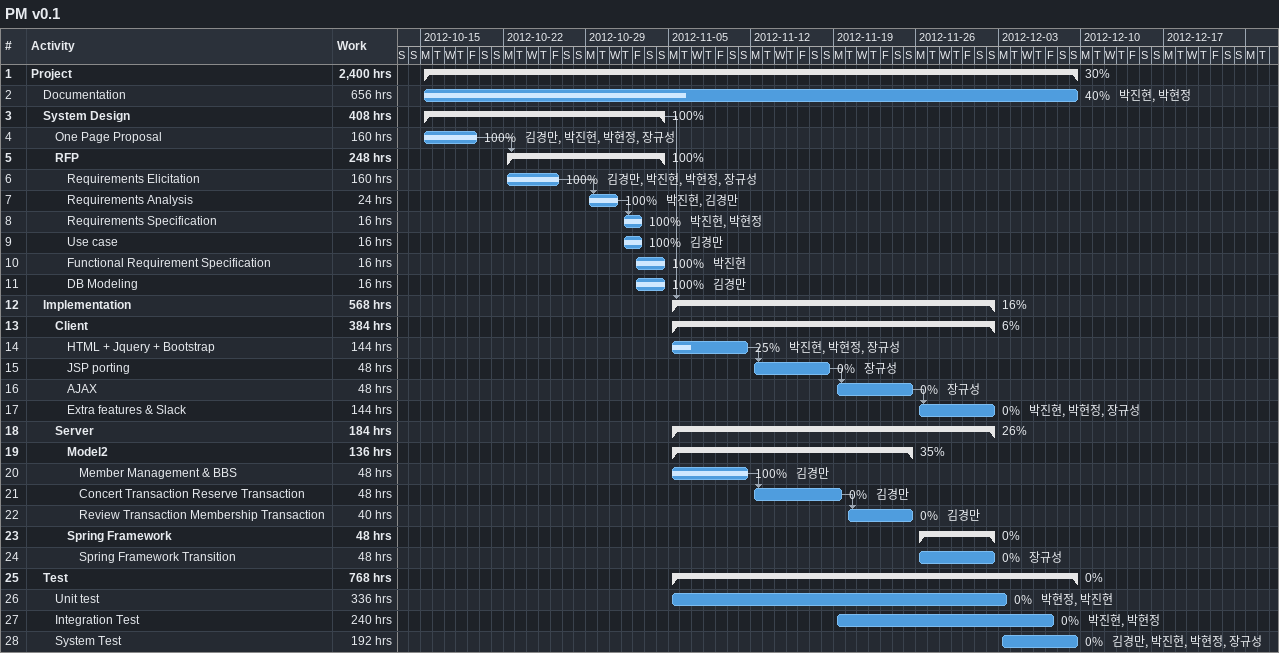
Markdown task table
PM v0.1

| ID | Level | Task | Start | Finish | Predecessors | Resources | % complete | Work (h) |
|---|---|---|---|---|---|---|---|---|
| 1 | 1 | **Project** | 2012-10-15 | 2012-12-09 |  |  | 30 | 2400 |
| 2 | 2 | Documentation | 2012-10-15 | 2012-12-09 |  | 박진현, 박현정 | 40 | 656 |
| 3 | 2 | **System Design** | 2012-10-15 | 2012-11-04 |  |  | 100 | 408 |
| 4 | 3 | One Page Proposal | 2012-10-15 | 2012-10-19 |  | 김경만, 박진현, 박현정, 장규성 | 100 | 160 |
| 5 | 3 | **RFP** | 2012-10-22 | 2012-11-04 | 4 |  | 100 | 248 |
| 6 | 4 | Requirements Elicitation | 2012-10-22 | 2012-10-26 |  | 김경만, 박진현, 박현정, 장규성 | 100 | 160 |
| 7 | 4 | Requirements Analysis | 2012-10-29 | 2012-10-31 | 6 | 박진현, 김경만 | 100 | 24 |
| 8 | 4 | Requirements Specification | 2012-11-01 | 2012-11-02 | 7 | 박진현, 박현정 | 100 | 16 |
| 9 | 4 | Use case | 2012-11-01 | 2012-11-02 |  | 김경만 | 100 | 16 |
| 10 | 4 | Functional Requirement Specification | 2012-11-02 | 2012-11-04 |  | 박진현 | 100 | 16 |
| 11 | 4 | DB Modeling | 2012-11-02 | 2012-11-04 |  | 김경만 | 100 | 16 |
| 12 | 2 | **Implementation** | 2012-11-05 | 2012-12-02 | 3 |  | 16 | 568 |
| 13 | 3 | **Client** | 2012-11-05 | 2012-12-02 |  |  | 6 | 384 |
| 14 | 4 | HTML + Jquery + Bootstrap | 2012-11-05 | 2012-11-11 |  | 박진현, 박현정, 장규성 | 25 | 144 |
| 15 | 4 | JSP porting | 2012-11-12 | 2012-11-18 | 14 | 장규성 | 0 | 48 |
| 16 | 4 | AJAX | 2012-11-19 | 2012-11-25 | 15 | 장규성 | 0 | 48 |
| 17 | 4 | Extra features & Slack | 2012-11-26 | 2012-12-02 | 16 | 박진현, 박현정, 장규성 | 0 | 144 |
| 18 | 3 | **Server** | 2012-11-05 | 2012-12-02 |  |  | 26 | 184 |
| 19 | 4 | **Model2** | 2012-11-05 | 2012-11-25 |  |  | 35 | 136 |
| 20 | 5 | Member Management & BBS | 2012-11-05 | 2012-11-11 |  | 김경만 | 100 | 48 |
| 21 | 5 | Concert Transaction Reserve Transaction | 2012-11-12 | 2012-11-19 | 20 | 김경만 | 0 | 48 |
| 22 | 5 | Review Transaction Membership Transaction | 2012-11-20 | 2012-11-25 | 21 | 김경만 | 0 | 40 |
| 23 | 4 | **Spring Framework** | 2012-11-26 | 2012-12-02 |  |  | 0 | 48 |
| 24 | 5 | Spring Framework Transition | 2012-11-26 | 2012-12-02 |  | 장규성 | 0 | 48 |
| 25 | 2 | **Test** | 2012-11-05 | 2012-12-09 |  |  | 0 | 768 |
| 26 | 3 | Unit test | 2012-11-05 | 2012-12-03 |  | 박현정, 박진현 | 0 | 336 |
| 27 | 3 | Integration Test | 2012-11-19 | 2012-12-07 |  | 박진현, 박현정 | 0 | 240 |
| 28 | 3 | System Test | 2012-12-03 | 2012-12-09 |  | 김경만, 박진현, 박현정, 장규성 | 0 | 192 |
